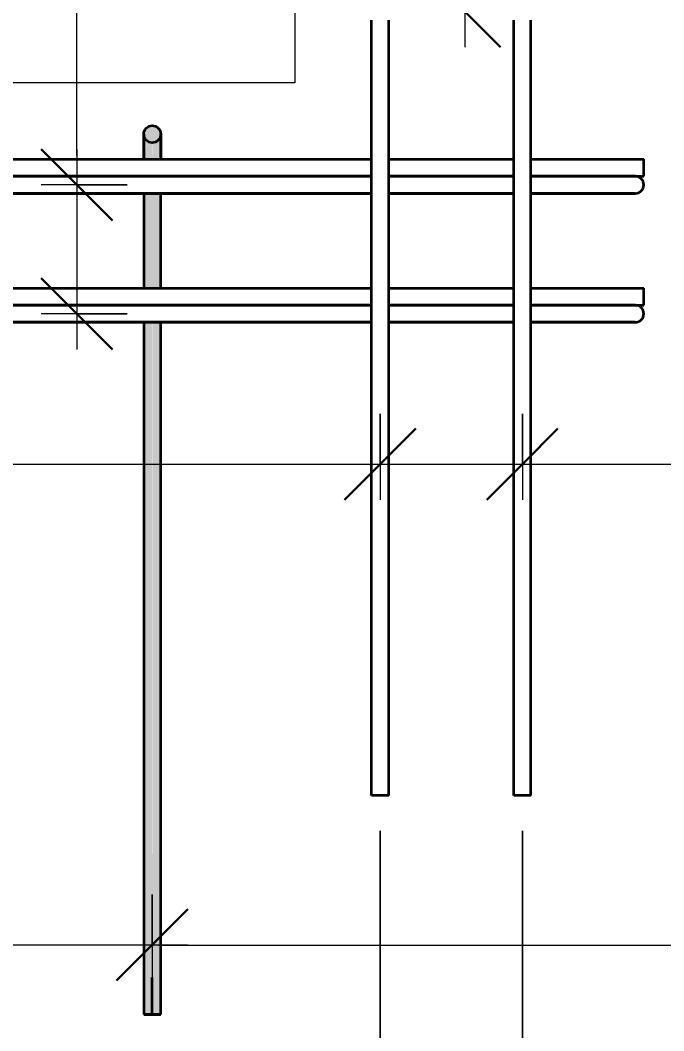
# Model space of a CAD drawing. Header units: millimetres. Extents: x -42469 to 17648, y -5898 to 81170.
# Drawn here: x 13064 to 13515, y -315 to 394 of the extents above; entities that cross this region are included whole.
import ezdxf

# ---------------------------------------------------------------- set-up
doc = ezdxf.new("R2010")
doc.units = ezdxf.units.MM
for name, color, linetype, lineweight in [('AA_Dim', 7, 'Continuous', 9), ('AA_Dim-25', 7, 'Continuous', 9), ('AA_Oformlenie', 7, 'Continuous', 9), ('AA_Vinoska', 7, 'Continuous', 9), ('AF_Stena_Опалубка', 253, 'Continuous', 18), ('KR_Armatura_Tonkie', 7, 'Continuous', 20)]:
    doc.layers.add(name, color=color, linetype=linetype, lineweight=lineweight)
doc.styles.add('ISOCPEUR_10', font='isocpeur.ttf', dxfattribs={"width": 0.9, "height": 62.5})
doc.styles.add('ISOCPEUR_11', font='isocpeur.ttf', dxfattribs={"width": 0.8, "height": 62.5})
doc.styles.add('ISOCPEUR_12', font='isocpeur.ttf', dxfattribs={"width": 0.85, "height": 62.5})
doc.dimstyles.new('05_Округл_1мм__прозр__1', dxfattribs={"dimscale": 304.8, "dimtxt": 62.248823, "dimasz": 0.139436, "dimexe": 0.123031, "dimexo": 0.082021, "dimgap": 0.008202, "dimtad": 1, "dimdec": 0, "dimdsep": 46, "dimtxsty": 'ISOCPEUR_10', "dimblk1": 'OBLIQUE', "dimblk2": 'OBLIQUE', "dimsah": 1, "dimcen": 0.09, "dimdle": 0.123031, "dimazin": 0, "dimtfac": 1, "dimtdec": 4, "dimtix": 1, "dimtmove": 1, "dimatfit": 3, "dimfxl": 1, "dimtvp": 1, "dimtolj": 1, "dimtzin": 0, "dimlwd": 18, "dimlwe": 18, "dimarcsym": 2})
doc.dimstyles.new('05_Округл_1мм__прозр__2', dxfattribs={"dimscale": 304.8, "dimtxt": 62.248823, "dimasz": 0.139436, "dimexe": 0.123031, "dimexo": 0.082021, "dimgap": 0.008202, "dimtad": 1, "dimdec": 0, "dimdsep": 46, "dimtxsty": 'ISOCPEUR_10', "dimblk1": 'OBLIQUE', "dimblk2": 'OBLIQUE', "dimsah": 1, "dimcen": 0.09, "dimdle": 0.123031, "dimazin": 0, "dimtfac": 1, "dimtdec": 4, "dimtix": 1, "dimtmove": 0, "dimatfit": 3, "dimfxl": 1, "dimtvp": 1, "dimtolj": 1, "dimtzin": 0, "dimlwd": 18, "dimlwe": 18, "dimarcsym": 2})
doc.dimstyles.new('10_Раскладка_арматуры_с_засечками', dxfattribs={"dimscale": 304.8, "dimtxt": 0.18, "dimasz": 0.164042, "dimexe": 0.082021, "dimexo": 0, "dimgap": 0, "dimtad": 1, "dimdec": 3, "dimrnd": 0.001, "dimdsep": 46, "dimtxsty": 'ISOCPEUR_11', "dimblk1": 'OBLIQUE', "dimblk2": 'OBLIQUE', "dimsah": 1, "dimcen": 0.09, "dimdle": 0.082021, "dimazin": 0, "dimtfac": 1, "dimtdec": 4, "dimtix": 1, "dimtmove": 0, "dimatfit": 3, "dimfxl": 1, "dimtvp": 1, "dimtolj": 1, "dimtzin": 0, "dimlwd": 18, "dimlwe": 18, "dimarcsym": 2})
doc.dimstyles.new('10_Раскладка_арматуры_с_засечками_4', dxfattribs={"dimscale": 304.8, "dimtxt": 0.18, "dimasz": 0.164042, "dimexe": 0.082021, "dimexo": 0, "dimgap": 0, "dimtad": 1, "dimdec": 3, "dimrnd": 0.001, "dimdsep": 46, "dimtxsty": 'ISOCPEUR_12', "dimblk1": 'OBLIQUE', "dimblk2": 'OBLIQUE', "dimsah": 1, "dimcen": 0.09, "dimdle": 0.082021, "dimazin": 0, "dimtfac": 1, "dimtdec": 4, "dimtix": 1, "dimtmove": 0, "dimatfit": 3, "dimfxl": 1, "dimtvp": 1, "dimtolj": 1, "dimtzin": 0, "dimlwd": 18, "dimlwe": 18, "dimarcsym": 2})

# ---------------------------------------------------------------- blocks, each defined once
blk = doc.blocks.new('350_Стержень П торец СК-СГ _НесАрм_РабПлоск_ - 350_Стержень П торец СК-СГ _НесАрм_РабПлоск_-V35-Схема обрамления отверстия в стене 1200х1500')
at = {"layer": 'KR_Armatura_Tonkie', "lineweight": 35}
for points in [[(78399.96, 308), (78401.51, 308.2), (78402.96, 308.8), (78404.8, 310.55), (78405.15, 311), (78405.75, 312.45), (78405.96, 314), (78405.75, 315.55), (78404.73, 317.55), (78404.2, 318.24), (78402.96, 319.2), (78401.51, 319.8), (78399.96, 320), (78398.4, 319.8), (78396.96, 319.2), (78395.18, 317.55), (78394.67, 316.78), (78394.16, 315.55), (78393.96, 314), (78394.16, 312.45), (78394.76, 311), (78395.71, 309.76), (78396.96, 308.8), (78398.4, 308.2)], [(78394.04, 296.45), (78394.06, 296.5), (78394.02, 296.45)]]:
    blk.add_hatch(color=256, dxfattribs=at).paths.add_polyline_path(points)
h = blk.add_hatch(color=256, dxfattribs=at)
h.paths.add_polyline_path([(78395.55, 306.31), (78399.96, 308), (78398.4, 308.2), (78396.96, 308.8), (78395.66, 309.48), (78395.53, 306.45)])
h.paths.add_polyline_path([(78395, 296.45), (78395.25, 296.45), (78395.61, 302.98), (78395.36, 305.33), (78394.67, 298.73), (78394.95, 297.08)])
h.paths.add_polyline_path([(78393.97, 308.06), (78394.45, 311.75), (78394.12, 312.74), (78394.06, 311), (78393.97, 308.15)])
h = blk.add_hatch(color=256, dxfattribs=at)
h.paths.add_polyline_path([(78404.8, 296.45), (78405.7, 296.45), (78405.94, 298.51), (78405.67, 312.24), (78405.13, 310.38), (78405.56, 308.01), (78404.94, 307.63), (78404.38, 305.33), (78404.41, 299), (78404.8, 296.45)])
h.paths.add_polyline_path([(78401.39, 296.45), (78399.96, 299), (78399.96, 296.45)])
h.paths.add_polyline_path([(78404.36, 305.72), (78404.07, 309.66), (78402.96, 308.8), (78400.5, 308.07), (78399.96, 308), (78399.96, 307.7), (78404.2, 305.8)])
h = blk.add_hatch(color=256, dxfattribs=at)
h.paths.add_polyline_path([(78393.96, -303.87), (78399.96, -303.87), (78399.7, 182), (78393.96, 182), (78393.96, -293.72)])
h.paths.add_polyline_path([(78394.16, 206), (78399.96, 206), (78399.94, 272.45), (78393.96, 272.45), (78394.14, 206)])
h = blk.add_hatch(color=256, dxfattribs=at)
h.paths.add_polyline_path([(78399.96, -303.87), (78405.96, -303.87), (78405.75, 182), (78399.96, 182), (78399.96, -293.72)])
h.paths.add_polyline_path([(78399.96, 206), (78405.96, 206), (78405.75, 272.45), (78399.96, 272.45), (78399.96, 207.52)])
at = {"layer": 'AA_Oformlenie'}
for start, end in [(90, 270), (270, 90)]:
    blk.add_arc((78399.96, 314), 6, start, end, dxfattribs=at)
at = {"layer": 'KR_Armatura_Tonkie', "lineweight": 35}
for p, q in [((78393.96, 272.45), (78393.96, 206)), ((78405.96, 206), (78405.96, 272.45)), ((78393.96, 182), (78393.96, -303.87)), ((78405.96, -303.87), (78405.96, 182)), ((78399.96, -303.87), (78399.96, -277.88)), ((78399.96, -303.87), (78399.96, -277.88)), ((78399.96, -303.87), (78393.96, -303.87)), ((78394.65, -303.87), (78394.16, -303.87)), ((78394.16, -303.87), (78394.65, -303.87)), ((78394.16, -303.87), (78394.65, -303.87)), ((78399.96, -303.87), (78394.76, -303.87)), ((78394.76, -303.87), (78399.96, -303.87)), ((78394.76, -303.87), (78399.96, -303.87)), ((78399.96, -303.87), (78405.75, -303.87)), ((78405.75, -303.87), (78399.96, -303.87)), ((78399.96, -303.87), (78405.75, -303.87)), ((78405.96, -303.87), (78399.96, -303.87))]:
    blk.add_line(p, q, dxfattribs=at)
at = {"layer": 'KR_Armatura_Tonkie', "lineweight": 35, "flags": 128}
for points in [[(78393.96, 296.45), (78393.96, 300.16), (78393.96, 308.18), (78393.96, 312.93), (78393.96, 314)], [(78393.96, 314), (78393.96, 312.04), (78393.96, 306.37), (78393.96, 297.62), (78393.96, 296.45)], [(78405.96, 314), (78405.96, 312.04), (78405.96, 306.37), (78405.96, 297.62), (78405.96, 296.45)], [(78405.96, 296.45), (78405.96, 300.16), (78405.96, 308.18), (78405.96, 312.93), (78405.96, 314)]]:
    blk.add_lwpolyline(points, dxfattribs=at)
at = {"layer": 'KR_Armatura_Tonkie', "lineweight": 35}
blk.add_circle((78399.96, 314), 6, dxfattribs=at)
blk = doc.blocks.new('350_Стержень П торец СК-СГ _НесАрм_РабПлоск_ - 350_Стержень П торец СК-СГ _НесАрм_РабПлоск_-V47-Схема обрамления отверстия в стене 1200х1500')
at = {"layer": 'KR_Armatura_Tonkie', "lineweight": 35}
blk.add_hatch(color=256, dxfattribs=at).paths.add_polyline_path([(78399.96, 308), (78401.51, 308.2), (78402.96, 308.8), (78404.8, 310.55), (78405.15, 311), (78405.75, 312.45), (78405.96, 314), (78405.75, 315.55), (78404.73, 317.55), (78404.2, 318.24), (78402.96, 319.2), (78401.51, 319.8), (78399.96, 320), (78398.4, 319.8), (78396.96, 319.2), (78395.18, 317.55), (78394.67, 316.78), (78394.16, 315.55), (78393.96, 314), (78394.16, 312.45), (78394.76, 311), (78395.71, 309.76), (78396.96, 308.8), (78398.4, 308.2)])
h = blk.add_hatch(color=256, dxfattribs=at)
h.paths.add_polyline_path([(78394.06, 296.45), (78395, 296.45), (78394.55, 299.27), (78394.35, 300.09), (78395.36, 305.33), (78395.63, 308.9), (78395.5, 310.04), (78394.42, 311), (78393.97, 308.06), (78394.05, 298.62)])
h.paths.add_polyline_path([(78395.95, 296.45), (78399.96, 296.45), (78399.74, 307.43), (78399.52, 307.56), (78395.55, 306.31), (78395.44, 299), (78395.25, 296.45)])
h = blk.add_hatch(color=256, dxfattribs=at)
h.paths.add_polyline_path([(78401.37, 296.45), (78404.52, 296.45), (78404.38, 305.51), (78405.04, 307.71), (78405.52, 308.2), (78404.8, 310.55), (78404.28, 309.49), (78404.33, 307.7), (78404.2, 305.8), (78399.96, 307.7), (78399.96, 296.45)])
h.paths.add_polyline_path([(78405.7, 296.45), (78405.95, 296.45), (78405.76, 296.88)])
h = blk.add_hatch(color=256, dxfattribs=at)
h.paths.add_polyline_path([(78394.16, -303.87), (78399.96, -303.87), (78399.7, 182), (78393.96, 182), (78393.96, -303.87)])
h.paths.add_polyline_path([(78393.96, 206), (78399.96, 206), (78399.94, 272.45), (78393.96, 272.45), (78393.96, 207.52)])
h = blk.add_hatch(color=256, dxfattribs=at)
h.paths.add_polyline_path([(78399.96, -303.87), (78405.96, -303.87), (78405.75, 182), (78399.96, 182), (78399.96, -293.72)])
h.paths.add_polyline_path([(78399.96, 206), (78405.96, 206), (78405.75, 272.45), (78399.96, 272.45), (78399.96, 207.52)])
at = {"layer": 'AA_Oformlenie'}
for start, end in [(90, 270), (270, 90)]:
    blk.add_arc((78399.96, 314), 6, start, end, dxfattribs=at)
at = {"layer": 'KR_Armatura_Tonkie', "lineweight": 35}
for p, q in [((78393.96, 272.45), (78393.96, 206)), ((78405.96, 206), (78405.96, 272.45)), ((78393.96, 182), (78393.96, -303.87)), ((78405.96, -303.87), (78405.96, 182)), ((78399.96, -303.87), (78399.96, -277.88)), ((78399.96, -303.87), (78399.96, -277.88)), ((78399.96, -303.87), (78393.96, -303.87)), ((78394.16, -303.87), (78394.65, -303.87)), ((78394.65, -303.87), (78394.16, -303.87)), ((78394.16, -303.87), (78394.65, -303.87)), ((78394.76, -303.87), (78399.96, -303.87)), ((78399.96, -303.87), (78394.76, -303.87)), ((78394.76, -303.87), (78399.96, -303.87)), ((78399.96, -303.87), (78405.75, -303.87)), ((78405.96, -303.87), (78399.96, -303.87)), ((78399.96, -303.87), (78405.75, -303.87)), ((78405.75, -303.87), (78399.96, -303.87))]:
    blk.add_line(p, q, dxfattribs=at)
at = {"layer": 'KR_Armatura_Tonkie', "lineweight": 35, "flags": 128}
for points in [[(78393.96, 314), (78393.96, 312.04), (78393.96, 306.37), (78393.96, 297.62), (78393.96, 296.45)], [(78393.96, 296.45), (78393.96, 300.16), (78393.96, 308.18), (78393.96, 312.93), (78393.96, 314)], [(78405.96, 296.45), (78405.96, 300.16), (78405.96, 308.18), (78405.96, 312.93), (78405.96, 314)], [(78405.96, 314), (78405.96, 312.04), (78405.96, 306.37), (78405.96, 297.62), (78405.96, 296.45)]]:
    blk.add_lwpolyline(points, dxfattribs=at)
at = {"layer": 'KR_Armatura_Tonkie', "lineweight": 35}
blk.add_circle((78399.96, 314), 6, dxfattribs=at)
blk = doc.blocks.new('DIMBLOCK125-Схема обрамления отверстия в стене 1200х1500')
at = {"layer": 'AA_Dim-25', "lineweight": 18}
for p, q in [((12956.38, -219.51), (12956.38, -279.87)), ((12956.38, -254.87), (12956.38, -219.51)), ((13156.38, -219.51), (13156.38, -279.87)), ((13156.38, -254.87), (13156.38, -219.51)), ((12956.38, -254.87), (13181.38, -254.87))]:
    blk.add_line(p, q, dxfattribs=at)
at = {"layer": 'AA_Dim-25', "lineweight": 30}
for p, q in [((12956.38, -254.87), (12981.38, -229.87)), ((13156.38, -254.87), (13181.38, -229.87)), ((12956.38, -254.87), (12931.38, -279.87)), ((13156.38, -254.87), (13131.38, -279.87))]:
    blk.add_line(p, q, dxfattribs=at)
blk = doc.blocks.new('_Oblique')
at = {"color": 0, "linetype": 'ByBlock', "lineweight": -2}
blk.add_line((-0.5, -0.5), (0.5, 0.5), dxfattribs=at)
blk = doc.blocks.new('DIMBLOCK135-Схема обрамления отверстия в стене 1200х1500')
at = {"layer": 'AA_Dim-25', "lineweight": 18}
for p, q in [((12056.38, -328.87), (12056.38, -634.05)), ((12056.38, -596.55), (12056.38, -328.87)), ((13256.38, -328.87), (13256.38, -634.05)), ((13256.38, -596.55), (13256.38, -328.87)), ((12056.38, -596.55), (13256.38, -596.55))]:
    blk.add_line(p, q, dxfattribs=at)
at = {"layer": 'AA_Dim-25', "lineweight": 30}
for p, q in [((12056.38, -596.55), (12077.63, -575.3)), ((13256.38, -596.55), (13277.63, -575.3)), ((12056.38, -596.55), (12035.13, -617.8)), ((13256.38, -596.55), (13235.13, -617.8))]:
    blk.add_line(p, q, dxfattribs=at)
at = {"layer": 'AA_Dim-25', "color": 0, "lineweight": 18, "insert": (12582.76, -512.4), "char_height": 62.5, "width": 176.6909, "attachment_point": 1, "line_spacing_factor": 1.149209, "style": 'ISOCPEUR_10'}
blk.add_mtext('1200', dxfattribs=at)
blk = doc.blocks.new('DIMBLOCK136-Схема обрамления отверстия в стене 1200х1500')
at = {"layer": 'AA_Dim-25', "lineweight": 18}
for p, q in [((13316.38, -175), (13316.38, -634.05)), ((13316.38, -596.55), (13316.38, -175)), ((13256.38, -328.87), (13256.38, -634.05)), ((13256.38, -596.55), (13256.38, -328.87)), ((13144.95, -596.55), (13248.96, -596.55)), ((13248.96, -596.55), (13286.38, -596.55)), ((13256.38, -596.55), (13316.38, -596.55))]:
    blk.add_line(p, q, dxfattribs=at)
at = {"layer": 'AA_Dim-25', "lineweight": 30}
for p, q in [((13256.38, -596.55), (13277.63, -575.3)), ((13316.38, -596.55), (13337.63, -575.3)), ((13256.38, -596.55), (13235.13, -617.8)), ((13316.38, -596.55), (13295.13, -617.8))]:
    blk.add_line(p, q, dxfattribs=at)
at = {"layer": 'AA_Dim-25', "color": 0, "lineweight": 18, "insert": (13144.95, -512.4), "char_height": 62.5, "width": 94.8097, "attachment_point": 1, "line_spacing_factor": 1.149209, "style": 'ISOCPEUR_10'}
blk.add_mtext('60', dxfattribs=at)
blk = doc.blocks.new('DIMBLOCK137-Схема обрамления отверстия в стене 1200х1500')
at = {"layer": 'AA_Dim-25', "lineweight": 18}
for p, q in [((13316.38, -175), (13316.38, -634.05)), ((13316.38, -596.55), (13316.38, -175)), ((13416.13, -175), (13416.13, -634.05)), ((13416.13, -596.55), (13416.13, -175)), ((13316.38, -596.55), (13416.13, -596.55)), ((13340.38, -742.7), (13366.26, -596.55)), ((13207.64, -742.7), (13340.38, -742.7))]:
    blk.add_line(p, q, dxfattribs=at)
at = {"layer": 'AA_Dim-25', "lineweight": 30}
for p, q in [((13316.38, -596.55), (13337.63, -575.3)), ((13416.13, -596.55), (13437.38, -575.3)), ((13316.38, -596.55), (13295.13, -617.8)), ((13416.13, -596.55), (13394.88, -617.8))]:
    blk.add_line(p, q, dxfattribs=at)
at = {"layer": 'AA_Dim-25', "color": 0, "lineweight": 18, "insert": (13207.64, -658.55), "char_height": 62.5, "width": 129.286, "attachment_point": 1, "line_spacing_factor": 1.149209, "style": 'ISOCPEUR_10'}
blk.add_mtext('100', dxfattribs=at)
blk = doc.blocks.new('DIMBLOCK138-Схема обрамления отверстия в стене 1200х1500')
at = {"layer": 'AA_Dim-25', "lineweight": 18}
for p, q in [((13416.13, -175), (13416.13, -634.05)), ((13416.13, -596.55), (13416.13, -175)), ((13531.38, -442.35), (13531.38, -634.05)), ((13531.38, -596.55), (13531.38, -442.35)), ((13416.13, -596.55), (13568.88, -596.55)), ((13548.21, -596.55), (13473.76, -596.55)), ((13670.17, -596.55), (13548.21, -596.55))]:
    blk.add_line(p, q, dxfattribs=at)
at = {"layer": 'AA_Dim-25', "lineweight": 30}
for p, q in [((13416.13, -596.55), (13437.38, -575.3)), ((13531.38, -596.55), (13552.63, -575.3)), ((13416.13, -596.55), (13394.88, -617.8)), ((13531.38, -596.55), (13510.13, -617.8))]:
    blk.add_line(p, q, dxfattribs=at)
at = {"layer": 'AA_Dim-25', "color": 0, "lineweight": 18, "insert": (13573.21, -512.4), "char_height": 62.5, "width": 116.3574, "attachment_point": 1, "line_spacing_factor": 1.149209, "style": 'ISOCPEUR_10'}
blk.add_mtext('115', dxfattribs=at)
blk = doc.blocks.new('DIMBLOCK140-Схема обрамления отверстия в стене 1200х1500')
at = {"layer": 'AA_Dim-25', "lineweight": 18}
for p, q in [((11996.38, 117.77), (11996.38, 57.42)), ((11996.38, 82.42), (11996.38, 117.77)), ((13316.38, 117.77), (13316.38, 57.42)), ((13316.38, 82.42), (13316.38, 117.77)), ((11996.38, 82.42), (13316.38, 82.42))]:
    blk.add_line(p, q, dxfattribs=at)
at = {"layer": 'AA_Dim-25', "lineweight": 30}
for p, q in [((11996.38, 82.42), (12021.38, 107.42)), ((13316.38, 82.42), (13341.38, 107.42)), ((11996.38, 82.42), (11971.38, 57.42)), ((13316.38, 82.42), (13291.38, 57.42))]:
    blk.add_line(p, q, dxfattribs=at)
blk = doc.blocks.new('DIMBLOCK141-Схема обрамления отверстия в стене 1200х1500')
at = {"layer": 'AA_Dim-25', "lineweight": 18}
for p, q in [((13316.38, 117.77), (13316.38, 57.42)), ((13316.38, 82.42), (13316.38, 117.77)), ((13416.13, 117.77), (13416.13, 57.42)), ((13416.13, 82.42), (13416.13, 117.77)), ((13316.38, 82.42), (13441.13, 82.42))]:
    blk.add_line(p, q, dxfattribs=at)
at = {"layer": 'AA_Dim-25', "lineweight": 30}
for p, q in [((13316.38, 82.42), (13341.38, 107.42)), ((13416.13, 82.42), (13441.13, 107.42)), ((13316.38, 82.42), (13291.38, 57.42)), ((13416.13, 82.42), (13391.13, 57.42))]:
    blk.add_line(p, q, dxfattribs=at)
blk = doc.blocks.new('DIMBLOCK148-Схема обрамления отверстия в стене 1200х1500')
at = {"layer": 'AA_Dim-25', "lineweight": 30}
for p, q in [((13375.71, 600), (13350.71, 625)), ((13375.71, 600), (13400.71, 575)), ((13375.71, 400), (13350.71, 425)), ((13375.71, 400), (13400.71, 375))]:
    blk.add_line(p, q, dxfattribs=at)
at = {"layer": 'AA_Dim-25', "lineweight": 18}
for p, q in [((13411.06, 600), (13350.71, 600)), ((13375.71, 600), (13375.71, 375)), ((13375.71, 600), (13411.06, 600)), ((13411.06, 400), (13350.71, 400)), ((13375.71, 400), (13411.06, 400))]:
    blk.add_line(p, q, dxfattribs=at)
blk = doc.blocks.new('DIMBLOCK162-Схема обрамления отверстия в стене 1200х1500')
at = {"layer": 'AA_Dim-25', "lineweight": 30}
for p, q in [((13103.49, 278.45), (13078.49, 303.45)), ((13103.49, 278.45), (13128.49, 253.45)), ((13103.49, 188), (13078.49, 213)), ((13103.49, 188), (13128.49, 163))]:
    blk.add_line(p, q, dxfattribs=at)
at = {"layer": 'AA_Dim-25', "lineweight": 18}
for p, q in [((13103.49, 303.45), (13103.49, 163)), ((13138.84, 278.45), (13078.49, 278.45)), ((13103.49, 278.45), (13138.84, 278.45)), ((13138.84, 188), (13078.49, 188)), ((13103.49, 188), (13138.84, 188))]:
    blk.add_line(p, q, dxfattribs=at)

msp = doc.modelspace()

# ---------------------------------------------------------------- linework, layer by layer
at = {"layer": 'AA_Vinoska'}
for p, q in [((13103.5292, 299.3069), (13103.5292, 520.9451)), ((13425.7515, 82.3884), (13715.2759, 82.3884)), ((13160.4942, -255.0486), (13715.2759, -255.0486))]:
    msp.add_line(p, q, dxfattribs=at)
at = {"layer": 'AF_Stena_Опалубка', "lineweight": 20}
for p, q in [((13256.3807, 1850), (13256.3807, 350)), ((13256.3807, 350), (12056.3807, 350))]:
    msp.add_line(p, q, dxfattribs=at)
at = {"layer": 'KR_Armatura_Tonkie', "lineweight": 35}
for p, q in [((13310.3807, -150), (13310.3807, 394)), ((13310.3807, 296.4508), (13310.3807, 394)), ((13322.3807, -150), (13322.3807, 394)), ((13322.3807, 296.4508), (13322.3807, 394)), ((13410.1307, -150), (13410.1307, 394)), ((13410.1307, 296.4508), (13410.1307, 394)), ((13422.1307, -150), (13422.1307, 394)), ((13422.1307, 296.4508), (13422.1307, 394)), ((12002.3807, 296.4508), (13310.3807, 296.4508)), ((12002.3807, 296.4508), (13310.3807, 296.4508)), ((13322.3807, 296.4508), (13410.1307, 296.4508)), ((13322.3807, 296.4508), (13410.1307, 296.4508)), ((13422.1307, 296.4508), (13501.3807, 296.4508)), ((13422.1307, 296.4508), (13501.3807, 296.4508)), ((13501.3807, 284.4508), (13501.3807, 296.4508)), ((13501.3807, 284.4508), (13501.3807, 296.4508)), ((12002.3807, 284.4508), (13310.3807, 284.4508)), ((12002.3807, 284.4508), (13310.3807, 284.4508)), ((12681.3807, 284.4508), (13310.3807, 284.4508)), ((13310.3807, 284.4508), (12681.3807, 284.4508)), ((13322.3807, 284.4508), (13410.1307, 284.4508)), ((13322.3807, 284.4508), (13410.1307, 284.4508)), ((13322.3807, 284.4508), (13410.1307, 284.4508)), ((13410.1307, 284.4508), (13322.3807, 284.4508)), ((13422.1307, 284.4508), (13501.3807, 284.4508)), ((13422.1307, 284.4508), (13501.3807, 284.4508)), ((13422.1307, 284.4508), (13459.3807, 284.4508)), ((13459.3807, 284.4508), (13422.1307, 284.4508)), ((13459.3807, 284.4508), (13495.3807, 284.4508)), ((13495.3807, 284.4508), (13459.3807, 284.4508)), ((12681.3807, 272.4508), (13310.3807, 272.4508)), ((13310.3807, 272.4508), (12681.3807, 272.4508)), ((13310.3807, 206), (13310.3807, 272.4508)), ((13322.3807, 206), (13322.3807, 272.4508)), ((13322.3807, 272.4508), (13410.1307, 272.4508)), ((13410.1307, 272.4508), (13322.3807, 272.4508)), ((13410.1307, 206), (13410.1307, 272.4508)), ((13422.1307, 206), (13422.1307, 272.4508)), ((13422.1307, 272.4508), (13459.3807, 272.4508)), ((13459.3807, 272.4508), (13422.1307, 272.4508)), ((13459.3807, 272.4508), (13495.3807, 272.4508)), ((13495.3807, 272.4508), (13459.3807, 272.4508)), ((12002.3807, 206), (13310.3807, 206)), ((12002.3807, 206), (13310.3807, 206)), ((13322.3807, 206), (13410.1307, 206)), ((13322.3807, 206), (13410.1307, 206)), ((13422.1307, 206), (13501.3807, 206)), ((13422.1307, 206), (13501.3807, 206)), ((13501.3807, 194), (13501.3807, 206)), ((13501.3807, 194), (13501.3807, 206)), ((12002.3807, 194), (13310.3807, 194)), ((12002.3807, 194), (13310.3807, 194)), ((12681.3807, 194), (13310.3807, 194)), ((13310.3807, 194), (12681.3807, 194)), ((13322.3807, 194), (13410.1307, 194)), ((13322.3807, 194), (13410.1307, 194)), ((13322.3807, 194), (13410.1307, 194)), ((13410.1307, 194), (13322.3807, 194)), ((13422.1307, 194), (13501.3807, 194)), ((13422.1307, 194), (13501.3807, 194)), ((13422.1307, 194), (13459.3807, 194)), ((13459.3807, 194), (13422.1307, 194)), ((13459.3807, 194), (13495.3807, 194)), ((13495.3807, 194), (13459.3807, 194)), ((12681.3807, 182), (13310.3807, 182)), ((13310.3807, 182), (12681.3807, 182)), ((13310.3807, -150), (13310.3807, 182)), ((13322.3807, -150), (13322.3807, 182)), ((13322.3807, 182), (13410.1307, 182)), ((13410.1307, 182), (13322.3807, 182)), ((13410.1307, -150), (13410.1307, 182)), ((13422.1307, -150), (13422.1307, 182)), ((13422.1307, 182), (13459.3807, 182)), ((13459.3807, 182), (13422.1307, 182)), ((13459.3807, 182), (13495.3807, 182)), ((13495.3807, 182), (13459.3807, 182)), ((13322.3807, -150), (13310.3807, -150)), ((13322.3807, -150), (13310.3807, -150)), ((13422.1307, -150), (13410.1307, -150)), ((13422.1307, -150), (13410.1307, -150))]:
    msp.add_line(p, q, dxfattribs=at)
for centre in [(13495.3807, 278.4508), (13495.3807, 278.4508), (13495.3807, 188), (13495.3807, 188)]:
    msp.add_arc(centre, 6, 270, 90, dxfattribs=at)

# ---------------------------------------------------------------- block references
for name in ['350_Стержень П торец СК-СГ _НесАрм_РабПлоск_ - 350_Стержень П торец СК-СГ _НесАрм_РабПлоск_-V35-Схема обрамления отверстия в стене 1200х1500', '350_Стержень П торец СК-СГ _НесАрм_РабПлоск_ - 350_Стержень П торец СК-СГ _НесАрм_РабПлоск_-V47-Схема обрамления отверстия в стене 1200х1500']:
    msp.add_blockref(name, (-65243.5756, 0), dxfattribs=at)

# ---------------------------------------------------------------- dimensions: what is measured, and where the dimension line sits
at = {"layer": 'AA_Dim', "lineweight": 18}
for base, p1, p2, override, picture, middle in [((13375.7076, 400), (13411.063, 600), (13411.063, 400), {"dimpost": '<>', "dimfxl": 200}, 'DIMBLOCK148-Схема обрамления отверстия в стене 1200х1500', (13344.4576, 500)), ((13103.4891, 188), (13138.8445, 278.4508), (13138.8445, 188), {"dimpost": '<>', "dimfxl": 90.45085}, 'DIMBLOCK162-Схема обрамления отверстия в стене 1200х1500', (13072.2391, 233.2254))]:
    dim = msp.add_linear_dim(base=base, p1=p1, p2=p2, angle=90, dimstyle='10_Раскладка_арматуры_с_засечками', override=override, dxfattribs=at)
    dim.commit()
    dim.dimension.update_dxf_attribs({"geometry": picture, "text_midpoint": middle})
for base, p1, p2, dimstyle, override, picture, middle in [((13316.3807, 82.4158), (11996.3807, 117.7712), (13316.3807, 117.7712), '10_Раскладка_арматуры_с_засечками', {"dimpost": '<>', "dimfxl": 1320}, 'DIMBLOCK140-Схема обрамления отверстия в стене 1200х1500', (12656.3807, 113.6658)), ((13416.1307, 82.4158), (13316.3807, 117.7712), (13416.1307, 117.7712), '10_Раскладка_арматуры_с_засечками', {"dimpost": '<>', "dimfxl": 99.75}, 'DIMBLOCK141-Схема обрамления отверстия в стене 1200х1500', (13366.2557, 113.6658)), ((13156.3807, -254.8656), (12956.3807, -219.5103), (13156.3807, -219.5103), '10_Раскладка_арматуры_с_засечками_4', {"dimpost": '<>', "dimfxl": 200}, 'DIMBLOCK125-Схема обрамления отверстия в стене 1200х1500', (13056.3807, -223.6156)), ((13256.3807, -596.5485), (12056.3807, -303.865), (13256.3807, -303.865), '05_Округл_1мм__прозр__2', {"dimpost": '<>', "dimfxl": 1200}, 'DIMBLOCK135-Схема обрамления отверстия в стене 1200х1500', (12656.3807, -562.7985))]:
    dim = msp.add_linear_dim(base=base, p1=p1, p2=p2, dimstyle=dimstyle, override=override, dxfattribs=at)
    dim.commit()
    dim.dimension.update_dxf_attribs({"geometry": picture, "text_midpoint": middle})
for base, p1, p2, override, picture, middle in [((13316.3807, -596.5485), (13256.3807, -303.865), (13316.3807, -150), {"dimpost": '<>', "dimfxl": 165.149745}, 'DIMBLOCK136-Схема обрамления отверстия в стене 1200х1500', (13192.3598, -554.0617)), ((13416.1307, -596.5485), (13316.3807, -150), (13416.1307, -150), {"dimpost": '<>', "dimfxl": 99.75}, 'DIMBLOCK137-Схема обрамления отверстия в стене 1200х1500', (13272.2859, -700.2174)), ((13531.3807, -596.5485), (13416.1307, -150), (13531.3807, -417.3466), {"dimpost": '<>', "dimfxl": 291.130163}, 'DIMBLOCK138-Схема обрамления отверстия в стене 1200х1500', (13631.385, -554.0617))]:
    dim = msp.add_linear_dim(base=base, p1=p1, p2=p2, dimstyle='05_Округл_1мм__прозр__1', override=override, dxfattribs=at)
    dim.commit()
    dim.dimension.update_dxf_attribs({"geometry": picture, "text_midpoint": middle, "dimtype": 160})

doc.saveas('drawing.dxf')
